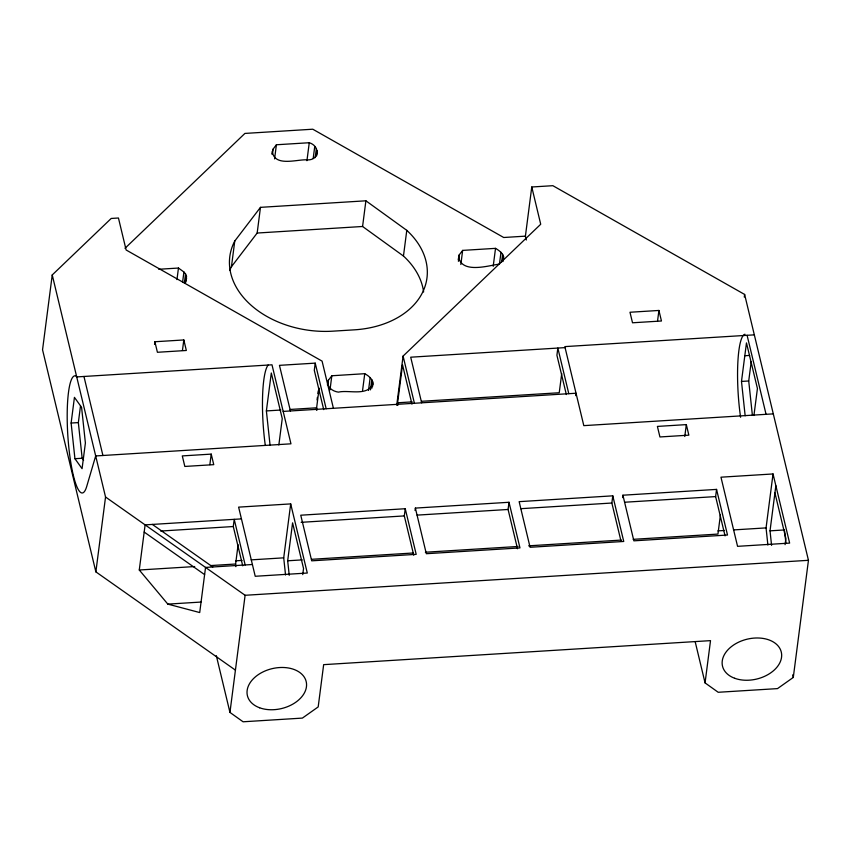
<?xml version="1.0" encoding="UTF-8"?>
<svg xmlns="http://www.w3.org/2000/svg" width="851" height="851" viewBox="0 0 851 851"><rect width="100%" height="100%" fill="white"/><g stroke="black" fill="none" stroke-linecap="round" stroke-linejoin="round"><path stroke-width="1.28" d="M333.411 408.299L322.082 361.122L126.118 249.981L118.449 218.005L111.215 218.452L52.241 274.947L42.55 349.793L95.865 571.861L235.429 670.131M71.122 423.043L74.441 397.364L81.579 407.331L85.398 442.977L82.068 468.667L74.931 458.7L71.122 423.043L78.345 422.596L80.515 405.906M95.865 571.861L105.545 497.016L52.241 274.947M154.542 344.368L154.882 341.751L183.816 339.953L186.337 350.484L157.414 352.282L154.882 341.751M252.396 564.511L205.548 567.426L199.708 612.55L167.828 604.114L139.277 570L145.117 524.876L241.45 518.887M176.965 279.596L178.455 268.044L158.743 269.267M182.582 282.255L183.912 271.98L178.455 268.044M184.39 282.936L185.55 273.948L183.912 271.98M185.646 282.521L186.475 276.096L185.55 273.948M186.273 280.873L186.475 276.096M182.454 350.452L183.816 339.953M229.781 270.203A88.461 62.942 7.4 0 1 231.451 266.703L234.77 241.024L260.48 207.346L365.898 200.804L406.789 230.344L403.459 256.034A88.461 62.942 7.4 0 1 423.617 291.999M209.857 464.657L211.218 454.115L182.295 455.913L184.827 466.444L213.75 464.657L211.218 454.115M231.451 266.703L257.162 233.036L260.48 207.346M271.98 153.925L272.98 149.255L276.405 144.766L309.264 142.723C320.093 146.032 319.657 159.977 307.732 159.924C298.435 158.711 274.299 167.743 272.309 151.361M272.309 154.393L272.98 149.255M274.575 158.892L276.405 144.766M242.726 565.819L233.291 526.535L234.216 519.344L245.173 564.958M235.887 566.66L235.61 564.022L238.099 544.757M270.065 445.254L266.384 410.927L271.299 372.993L282.245 418.618L278.841 444.988M526.333 240.003L525.407 236.153L531.769 186.997L552.863 185.688L744.625 294.446L808.45 560.309L793.292 677.439L777.506 688.608L718.201 692.278L705.064 682.896L710.521 640.633L323.657 664.652L318.189 706.915L302.392 718.095L243.088 721.786L229.951 712.415L245.109 595.285L105.545 497.016M306.934 160.701L309.264 142.723M313.221 158.222L314.721 146.659M315.2 157.616L316.359 148.627M316.615 155.914L317.285 150.776M285.542 574.989L283.713 557.841L290.691 503.898L238.62 507.132L255.226 576.276L307.296 573.042L290.691 503.898M289.234 575.308L287.681 560.788L292.584 522.854L303.541 568.479L302.743 574.595M290.414 410.969L279.458 365.345L315.221 363.132L314.296 370.323L323.72 409.608M317.061 399.938L317.391 397.343M317.891 393.46L318.231 390.875M316.349 409.82L319.157 388.184M327.422 384.886L328.422 380.206L331.826 375.759L364.749 373.695C369.408 376.174 374.493 380.652 372.525 386.514M327.763 385.343L328.422 380.206M329.997 389.886L331.826 375.759M403.459 256.034L362.579 226.483L365.898 200.804M362.579 390.396L364.749 373.695M368.504 390.46L370.164 377.621M370.483 389.854L371.813 379.578M371.898 388.162L372.727 381.737M396.726 405.257L403.087 356.09L540.715 224.249L531.769 186.997M397.364 404.789L402.534 364.845L411.969 404.129M413.746 555.203L404.31 515.919L405.246 508.728L300.754 515.206L311.7 560.83L416.192 554.341L405.246 508.728M415.054 510.494L415.373 508.09L509.015 502.281L519.972 547.906L426.319 553.714L415.373 508.09M458.232 259.566L459.232 254.885L462.657 250.396L495.527 248.354C499.675 250.758 505.707 255.162 502.994 260.725M458.402 261.31L459.232 254.885M460.838 264.523L462.657 250.396M493.197 266.342L495.527 248.354M499.473 263.853L500.973 252.3M501.622 261.97L502.622 254.258M502.867 261.555L503.537 256.417M517.514 548.757L508.079 509.472L509.015 502.281M561.734 373.483L559.235 392.747L421.468 401.3M575.723 395.641L576.031 393.236L283.181 411.416M620.985 541.045L611.858 503.026L612.784 495.835L519.142 501.654L530.088 547.278L623.74 541.459L612.784 495.835M622.602 497.612L622.911 495.208L716.553 489.399L727.509 535.024L633.867 540.832L622.911 495.208M657.557 320.965L658.919 310.455L629.985 312.253L632.516 322.784L661.45 320.997L658.919 310.455M684.789 436.478L686.321 424.617L657.398 426.415L659.929 436.957L688.853 435.159L686.321 424.617M725.063 535.875L715.627 496.59L716.553 489.399M744.285 297.073L744.625 294.446M720.446 514.812L717.946 534.077L633.218 539.332M745.157 415.767L741.487 381.429L746.476 342.9L757.433 388.524L753.933 415.49M752.39 415.309L748.72 380.982L751.22 361.718M767.889 545.044L766.06 527.897L773.038 473.954L720.967 477.188L737.562 546.331L789.632 543.098L773.038 473.954M771.58 545.363L770.027 530.843L775.857 485.719M785.09 544.651L785.888 538.534L774.931 492.91M186.603 278.309L184.518 282.266M372.855 383.939C367.536 396.566 348.772 389.641 338.421 392.13C333.411 391.503 327.444 388.024 327.763 382.312M124.991 248.311L244.907 133.426L312.785 129.214L503.707 237.503L525.407 236.153M499.505 264.076C488.41 265.555 461.891 274.043 458.561 256.991M257.162 233.036L362.579 226.483M754.326 334.858L564.841 346.612L583.807 425.638L773.293 413.873M565.075 347.612L410.703 357.197L421.649 402.821M744.816 355.739L749.635 355.441M266.384 410.927L280.926 410.022M290.18 409.448L316.615 407.81L316.88 410.299M412.192 401.874L397.63 402.778L397.896 405.267M741.487 381.429L748.72 380.982M74.931 458.7L82.164 458.253L83.589 460.242M160.658 531.045L233.291 526.535M301.137 522.323L404.31 515.919M417.075 515.121L508.079 509.472M520.844 508.685L611.858 503.026M624.623 502.239L715.627 496.59M235.546 560.83L242.056 560.426M251.173 559.862L283.713 557.841M717.893 530.886L724.403 530.481M733.509 529.918L766.06 527.897M139.277 570L194.698 566.553M210.537 565.575L235.61 564.022M287.681 560.788L302.243 559.884M311.509 559.309L413.448 552.98M425.362 552.235L518.036 546.48M528.631 545.831L621.304 540.077M770.027 530.843L784.484 529.939M245.109 595.285L808.45 560.309M167.828 604.114L200.974 602.061M152.35 524.418L212.782 566.979M144.181 532.066L204.612 574.616M747.093 335.305L766.06 414.32M792.675 674.864L793.292 677.439M695.161 641.633L705.064 682.896M568.798 393.694L557.841 348.07L556.916 355.261L566.351 394.545M403.087 356.09L414.416 403.278M315.221 363.132L326.178 408.757M216.324 655.674L229.951 712.415M83.951 376.472L102.918 455.498M784.633 531.258L785.898 543.151M78.345 422.596L82.164 458.253M265.31 445.467A58.73 10.808 86.4 0 1 268.118 365.058M740.593 417.245A58.73 10.808 86.4 0 1 745.019 334.252M406.789 230.344A88.461 62.942 7.4 0 1 354.399 329.837L332.698 331.177A88.461 62.942 7.4 0 1 234.77 241.024M95.684 455.945L86.696 486.506A58.73 10.808 86.4 0 1 68.771 446.956A58.73 10.808 86.4 0 1 75.59 375.887L76.718 376.919L271.99 364.802L290.957 443.818L95.684 455.945M734.711 678.279A30.221 20.498 -13.5 0 0 781.548 657.28A30.221 20.498 -13.5 0 0 739.423 641.803A30.221 20.498 -13.5 0 0 734.711 678.279M259.608 707.777A30.221 20.498 -13.5 0 0 306.445 686.778A30.221 20.498 -13.5 0 0 264.331 671.29A30.221 20.498 -13.5 0 0 259.608 707.777"/></g></svg>
